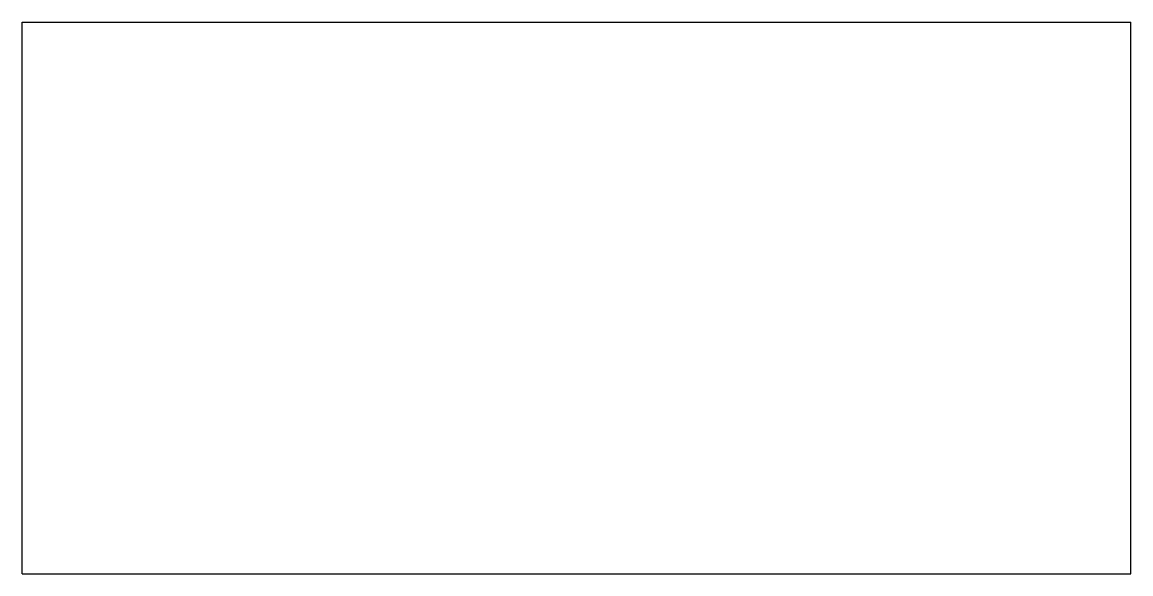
# Model space of a CAD drawing. Header units: inches. Extents: x 0 to 13.9, y 0 to 6.9.
import ezdxf

# ---------------------------------------------------------------- set-up
doc = ezdxf.new("R2010")
doc.units = ezdxf.units.IN
doc.header["$MEASUREMENT"] = 0
doc.layers.add('CUT', color=7, linetype='Continuous')

msp = doc.modelspace()

# ---------------------------------------------------------------- linework, layer by layer
at = {"layer": 'CUT'}
for p, q in [((0, 0), (0, 6.9375)), ((0, 6.9375), (13.9375, 6.9375)), ((13.9375, 0), (13.9375, 6.9375)), ((0, 0), (13.9375, 0))]:
    msp.add_line(p, q, dxfattribs=at)

doc.saveas('drawing.dxf')
